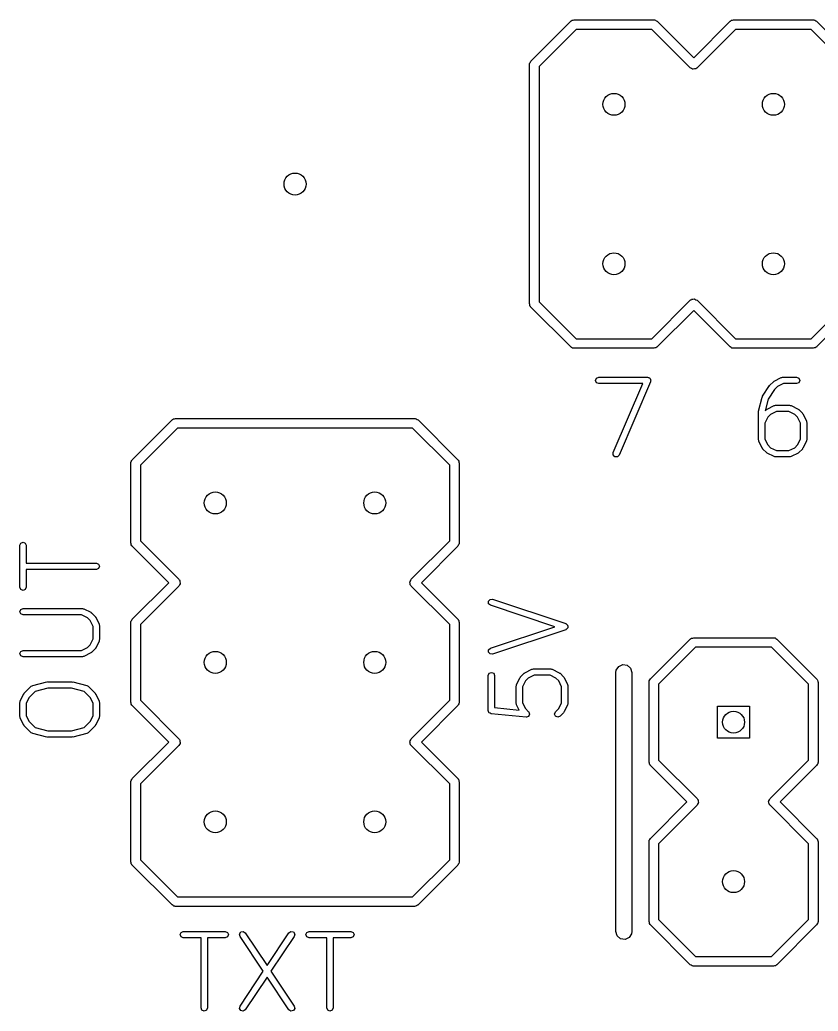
# Model space of a CAD drawing. Extents: x 5.27 to 6.42, y -4.94 to -3.36.
# Drawn here: x 5.274 to 5.775, y -4.053 to -3.431 of the extents above; entities that cross this region are included whole.
import ezdxf

# ---------------------------------------------------------------- set-up
doc = ezdxf.new("R2010")
doc.units = 0
doc.header["$MEASUREMENT"] = 0
doc.layers.add('BLACK', color=7, linetype='CONTINUOUS')

msp = doc.modelspace()

# ---------------------------------------------------------------- linework, layer by layer
at = {"layer": 'BLACK', "linetype": 'CONTINUOUS'}
for p, q in [((5.59438, -3.45688), (5.61938, -3.43188)), ((5.61938, -3.43188), (5.61953, -3.43177)), ((5.61953, -3.43177), (5.61957, -3.4317)), ((5.61957, -3.4317), (5.6197, -3.43166)), ((5.6197, -3.43166), (5.62023, -3.43128)), ((5.62023, -3.43128), (5.62088, -3.43122)), ((5.62088, -3.43122), (5.6215, -3.431)), ((5.6215, -3.431), (5.6715, -3.431)), ((5.6715, -3.431), (5.67168, -3.43103)), ((5.67168, -3.43103), (5.67176, -3.43101)), ((5.67176, -3.43101), (5.67188, -3.43107)), ((5.67188, -3.43107), (5.67253, -3.43118)), ((5.67253, -3.43118), (5.67303, -3.4316)), ((5.67303, -3.4316), (5.67362, -3.43188)), ((5.67362, -3.43188), (5.6965, -3.45476)), ((5.6965, -3.45476), (5.71938, -3.43188)), ((5.71938, -3.43188), (5.71953, -3.43177)), ((5.71953, -3.43177), (5.71957, -3.4317)), ((5.71957, -3.4317), (5.7197, -3.43166)), ((5.7197, -3.43166), (5.72023, -3.43128)), ((5.72023, -3.43128), (5.72088, -3.43122)), ((5.72088, -3.43122), (5.7215, -3.431)), ((5.7215, -3.431), (5.7715, -3.431)), ((5.7715, -3.431), (5.77168, -3.43103)), ((5.77168, -3.43103), (5.77176, -3.43101)), ((5.77176, -3.43101), (5.77188, -3.43107)), ((5.77188, -3.43107), (5.77253, -3.43118)), ((5.77253, -3.43118), (5.77303, -3.4316)), ((5.77303, -3.4316), (5.77362, -3.43188)), ((5.77362, -3.43188), (5.7965, -3.45476)), ((5.62274, -3.437), (5.5995, -3.46024)), ((5.67026, -3.437), (5.62274, -3.437)), ((5.69438, -3.46112), (5.67026, -3.437)), ((5.72274, -3.437), (5.69862, -3.46112)), ((5.77026, -3.437), (5.72274, -3.437)), ((5.79438, -3.46112), (5.77026, -3.437)), ((5.5935, -3.459), (5.59353, -3.45882)), ((5.5935, -3.609), (5.5935, -3.459)), ((5.59351, -3.45874), (5.59357, -3.45862)), ((5.59353, -3.45882), (5.59351, -3.45874)), ((5.59357, -3.45862), (5.59368, -3.45797)), ((5.59368, -3.45797), (5.5941, -3.45747)), ((5.5941, -3.45747), (5.59438, -3.45688)), ((5.5995, -3.46024), (5.5995, -3.60776)), ((5.69509, -3.46145), (5.69438, -3.46112)), ((5.69572, -3.4619), (5.69509, -3.46145)), ((5.69599, -3.46187), (5.69572, -3.4619)), ((5.69624, -3.46199), (5.69599, -3.46187)), ((5.69699, -3.46179), (5.69624, -3.46199)), ((5.69777, -3.46172), (5.69699, -3.46179)), ((5.69809, -3.46149), (5.69777, -3.46172)), ((5.69822, -3.46146), (5.69809, -3.46149)), ((5.6983, -3.46135), (5.69822, -3.46146)), ((5.69862, -3.46112), (5.6983, -3.46135)), ((5.69601, -3.60621), (5.69676, -3.60601)), ((5.69676, -3.60601), (5.69701, -3.60613)), ((5.59372, -3.60962), (5.5935, -3.609)), ((5.59378, -3.61027), (5.59372, -3.60962)), ((5.59416, -3.6108), (5.59378, -3.61027)), ((5.5942, -3.61093), (5.59416, -3.6108)), ((5.59427, -3.61097), (5.5942, -3.61093)), ((5.59438, -3.61112), (5.59427, -3.61097)), ((5.61938, -3.63612), (5.59438, -3.61112)), ((5.5995, -3.60776), (5.62274, -3.631)), ((5.67026, -3.631), (5.69438, -3.60688)), ((5.69438, -3.60688), (5.6947, -3.60665)), ((5.6947, -3.60665), (5.69478, -3.60654)), ((5.69478, -3.60654), (5.69491, -3.60651)), ((5.69491, -3.60651), (5.69523, -3.60628)), ((5.69523, -3.60628), (5.69601, -3.60621)), ((5.69701, -3.60613), (5.69728, -3.6061)), ((5.69728, -3.6061), (5.69791, -3.60655)), ((5.69791, -3.60655), (5.69862, -3.60688)), ((5.69862, -3.60688), (5.72274, -3.631)), ((5.77026, -3.631), (5.79438, -3.60688)), ((5.6965, -3.61324), (5.67362, -3.63612)), ((5.71938, -3.63612), (5.6965, -3.61324)), ((5.7965, -3.61324), (5.77362, -3.63612)), ((5.61997, -3.6364), (5.61938, -3.63612)), ((5.62047, -3.63682), (5.61997, -3.6364)), ((5.62112, -3.63693), (5.62047, -3.63682)), ((5.62124, -3.63699), (5.62112, -3.63693)), ((5.62132, -3.63697), (5.62124, -3.63699)), ((5.6215, -3.637), (5.62132, -3.63697)), ((5.6715, -3.637), (5.6215, -3.637)), ((5.62274, -3.631), (5.67026, -3.631)), ((5.67212, -3.63678), (5.6715, -3.637)), ((5.67277, -3.63672), (5.67212, -3.63678)), ((5.6733, -3.63634), (5.67277, -3.63672)), ((5.67343, -3.6363), (5.6733, -3.63634)), ((5.67347, -3.63623), (5.67343, -3.6363)), ((5.67362, -3.63612), (5.67347, -3.63623)), ((5.71997, -3.6364), (5.71938, -3.63612)), ((5.72047, -3.63682), (5.71997, -3.6364)), ((5.72112, -3.63693), (5.72047, -3.63682)), ((5.72124, -3.63699), (5.72112, -3.63693)), ((5.72132, -3.63697), (5.72124, -3.63699)), ((5.7215, -3.637), (5.72132, -3.63697)), ((5.7715, -3.637), (5.7215, -3.637)), ((5.72274, -3.631), (5.77026, -3.631)), ((5.77212, -3.63678), (5.7715, -3.637)), ((5.77277, -3.63672), (5.77212, -3.63678)), ((5.7733, -3.63634), (5.77277, -3.63672)), ((5.77343, -3.6363), (5.7733, -3.63634)), ((5.77347, -3.63623), (5.77343, -3.6363)), ((5.77362, -3.63612), (5.77347, -3.63623)), ((5.63495, -3.65716), (5.63554, -3.65575)), ((5.63554, -3.65575), (5.63695, -3.65516)), ((5.63695, -3.65516), (5.66762, -3.65516)), ((5.66762, -3.65516), (5.668, -3.65532)), ((5.668, -3.65532), (5.66841, -3.65532)), ((5.66841, -3.65532), (5.66868, -3.6556)), ((5.66868, -3.6556), (5.66903, -3.65575)), ((5.66903, -3.65575), (5.66919, -3.65613)), ((5.74701, -3.65756), (5.75139, -3.65537)), ((5.75139, -3.65537), (5.75186, -3.65534)), ((5.75186, -3.65534), (5.75229, -3.65516)), ((5.75229, -3.65516), (5.76105, -3.65516)), ((5.76105, -3.65516), (5.76246, -3.65575)), ((5.76246, -3.65575), (5.76305, -3.65716)), ((5.63554, -3.65858), (5.63495, -3.65716)), ((5.63695, -3.65916), (5.63554, -3.65858)), ((5.66459, -3.65916), (5.63695, -3.65916)), ((5.64607, -3.70237), (5.66459, -3.65916)), ((5.66946, -3.65795), (5.64974, -3.70395)), ((5.66919, -3.65613), (5.66948, -3.65642)), ((5.66962, -3.65716), (5.66946, -3.65754)), ((5.66946, -3.65754), (5.66946, -3.65795)), ((5.66948, -3.65642), (5.66947, -3.65681)), ((5.66947, -3.65681), (5.66962, -3.65716)), ((5.73967, -3.66701), (5.74405, -3.66043)), ((5.74405, -3.66043), (5.74422, -3.66032)), ((5.74422, -3.66032), (5.7443, -3.66013)), ((5.7443, -3.66013), (5.74649, -3.65794)), ((5.74649, -3.65794), (5.7468, -3.65781)), ((5.7468, -3.65781), (5.74701, -3.65756)), ((5.74909, -3.661), (5.74727, -3.66282)), ((5.75276, -3.65916), (5.74909, -3.661)), ((5.76105, -3.65916), (5.75276, -3.65916)), ((5.76246, -3.65858), (5.76105, -3.65916)), ((5.76305, -3.65716), (5.76246, -3.65858)), ((5.7372, -3.67639), (5.73939, -3.66763)), ((5.73939, -3.66763), (5.7396, -3.66735)), ((5.7396, -3.66735), (5.73967, -3.66701)), ((5.74727, -3.66282), (5.74319, -3.66894)), ((5.74319, -3.66894), (5.74137, -3.6762)), ((5.74263, -3.67509), (5.74701, -3.6729)), ((5.74701, -3.6729), (5.74748, -3.67286)), ((5.74748, -3.67286), (5.74791, -3.67269)), ((5.74791, -3.67269), (5.75667, -3.67269)), ((5.75667, -3.67269), (5.7571, -3.67286)), ((5.7571, -3.67286), (5.75756, -3.6729)), ((5.75756, -3.6729), (5.76194, -3.67509)), ((5.73714, -3.67688), (5.73724, -3.67664)), ((5.73714, -3.6944), (5.73714, -3.67688)), ((5.73724, -3.67664), (5.7372, -3.67639)), ((5.74298, -3.68025), (5.74114, -3.68392)), ((5.74137, -3.6762), (5.74211, -3.67546)), ((5.74211, -3.67546), (5.74241, -3.67534)), ((5.74241, -3.67534), (5.74263, -3.67509)), ((5.74471, -3.67852), (5.74298, -3.68025)), ((5.74838, -3.67669), (5.74471, -3.67852)), ((5.7562, -3.67669), (5.74838, -3.67669)), ((5.75986, -3.67852), (5.7562, -3.67669)), ((5.76159, -3.68025), (5.75986, -3.67852)), ((5.76343, -3.68392), (5.76159, -3.68025)), ((5.76194, -3.67509), (5.76216, -3.67534)), ((5.76216, -3.67534), (5.76246, -3.67546)), ((5.76246, -3.67546), (5.76465, -3.67765)), ((5.76465, -3.67765), (5.76478, -3.67796)), ((5.76478, -3.67796), (5.76503, -3.67817)), ((5.76503, -3.67817), (5.76722, -3.68255)), ((5.34438, -3.70688), (5.36938, -3.68188)), ((5.36938, -3.68188), (5.36953, -3.68177)), ((5.36953, -3.68177), (5.36957, -3.6817)), ((5.36957, -3.6817), (5.3697, -3.68166)), ((5.3697, -3.68166), (5.37023, -3.68128)), ((5.37023, -3.68128), (5.37088, -3.68122)), ((5.37088, -3.68122), (5.3715, -3.681)), ((5.3715, -3.681), (5.5215, -3.681)), ((5.5215, -3.681), (5.52168, -3.68103)), ((5.52168, -3.68103), (5.52176, -3.68101)), ((5.52176, -3.68101), (5.52188, -3.68107)), ((5.52188, -3.68107), (5.52253, -3.68118)), ((5.52253, -3.68118), (5.52303, -3.6816)), ((5.52303, -3.6816), (5.52362, -3.68188)), ((5.52362, -3.68188), (5.54862, -3.70688)), ((5.74114, -3.68392), (5.74114, -3.69393)), ((5.76343, -3.69393), (5.76343, -3.68392)), ((5.76722, -3.68255), (5.76725, -3.68302)), ((5.76725, -3.68302), (5.76743, -3.68345)), ((5.76743, -3.68345), (5.76743, -3.6944)), ((5.37274, -3.687), (5.3495, -3.71024)), ((5.52026, -3.687), (5.37274, -3.687)), ((5.5435, -3.71024), (5.52026, -3.687)), ((5.73732, -3.69483), (5.73714, -3.6944)), ((5.73735, -3.69529), (5.73732, -3.69483)), ((5.73955, -3.69968), (5.73735, -3.69529)), ((5.74114, -3.69393), (5.74298, -3.6976)), ((5.74298, -3.6976), (5.74471, -3.69933)), ((5.75986, -3.69933), (5.76159, -3.6976)), ((5.76159, -3.6976), (5.76343, -3.69393)), ((5.76722, -3.69529), (5.76503, -3.69968)), ((5.76725, -3.69483), (5.76722, -3.69529)), ((5.76743, -3.6944), (5.76725, -3.69483)), ((5.64605, -3.70391), (5.64607, -3.70237)), ((5.64712, -3.705), (5.64605, -3.70391)), ((5.64865, -3.70502), (5.64712, -3.705)), ((5.64974, -3.70395), (5.64865, -3.70502)), ((5.73979, -3.69989), (5.73955, -3.69968)), ((5.73992, -3.7002), (5.73979, -3.69989)), ((5.74211, -3.70239), (5.73992, -3.7002)), ((5.74241, -3.70251), (5.74211, -3.70239)), ((5.74263, -3.70276), (5.74241, -3.70251)), ((5.74701, -3.70495), (5.74263, -3.70276)), ((5.74471, -3.69933), (5.74838, -3.70116)), ((5.74748, -3.70498), (5.74701, -3.70495)), ((5.74791, -3.70516), (5.74748, -3.70498)), ((5.75667, -3.70516), (5.74791, -3.70516)), ((5.74838, -3.70116), (5.7562, -3.70116)), ((5.7562, -3.70116), (5.75986, -3.69933)), ((5.7571, -3.70498), (5.75667, -3.70516)), ((5.75756, -3.70495), (5.7571, -3.70498)), ((5.76194, -3.70276), (5.75756, -3.70495)), ((5.76216, -3.70251), (5.76194, -3.70276)), ((5.76246, -3.70239), (5.76216, -3.70251)), ((5.76465, -3.7002), (5.76246, -3.70239)), ((5.76478, -3.69989), (5.76465, -3.7002)), ((5.76503, -3.69968), (5.76478, -3.69989)), ((5.3435, -3.709), (5.34353, -3.70882)), ((5.3435, -3.759), (5.3435, -3.709)), ((5.34351, -3.70874), (5.34357, -3.70862)), ((5.34353, -3.70882), (5.34351, -3.70874)), ((5.34357, -3.70862), (5.34368, -3.70797)), ((5.34368, -3.70797), (5.3441, -3.70747)), ((5.3441, -3.70747), (5.34438, -3.70688)), ((5.3495, -3.71024), (5.3495, -3.75776)), ((5.5435, -3.75776), (5.5435, -3.71024)), ((5.54862, -3.70688), (5.54873, -3.70703)), ((5.54873, -3.70703), (5.5488, -3.70707)), ((5.5488, -3.70707), (5.54884, -3.7072)), ((5.54884, -3.7072), (5.54922, -3.70773)), ((5.54922, -3.70773), (5.54928, -3.70838)), ((5.54928, -3.70838), (5.5495, -3.709)), ((5.5495, -3.709), (5.5495, -3.759)), ((5.27391, -3.76057), (5.2745, -3.75916)), ((5.27391, -3.78686), (5.27391, -3.76057)), ((5.2745, -3.75916), (5.27591, -3.75857)), ((5.27591, -3.75857), (5.27733, -3.75916)), ((5.27733, -3.75916), (5.27791, -3.76057)), ((5.27791, -3.76057), (5.27791, -3.77171)), ((5.34372, -3.75962), (5.3435, -3.759)), ((5.34378, -3.76027), (5.34372, -3.75962)), ((5.34416, -3.7608), (5.34378, -3.76027)), ((5.3442, -3.76093), (5.34416, -3.7608)), ((5.34427, -3.76097), (5.3442, -3.76093)), ((5.34438, -3.76112), (5.34427, -3.76097)), ((5.36726, -3.784), (5.34438, -3.76112)), ((5.3495, -3.75776), (5.37362, -3.78188)), ((5.51938, -3.78188), (5.5435, -3.75776)), ((5.54862, -3.76112), (5.52574, -3.784)), ((5.5489, -3.76053), (5.54862, -3.76112)), ((5.54932, -3.76003), (5.5489, -3.76053)), ((5.54943, -3.75938), (5.54932, -3.76003)), ((5.54949, -3.75926), (5.54943, -3.75938)), ((5.5495, -3.759), (5.54947, -3.75918)), ((5.54947, -3.75918), (5.54949, -3.75926)), ((5.27791, -3.77171), (5.32191, -3.77171)), ((5.32191, -3.77171), (5.32333, -3.7723)), ((5.32333, -3.7723), (5.32391, -3.77371)), ((5.32391, -3.77371), (5.32333, -3.77513)), ((5.32191, -3.77571), (5.27791, -3.77571)), ((5.27791, -3.77571), (5.27791, -3.78686)), ((5.32333, -3.77513), (5.32191, -3.77571)), ((5.34438, -3.80688), (5.36726, -3.784)), ((5.37362, -3.78612), (5.3495, -3.81024)), ((5.37362, -3.78188), (5.37385, -3.7822)), ((5.37395, -3.78541), (5.37362, -3.78612)), ((5.37385, -3.7822), (5.37396, -3.78228)), ((5.3744, -3.78478), (5.37395, -3.78541)), ((5.37396, -3.78228), (5.37399, -3.78241)), ((5.37399, -3.78241), (5.37422, -3.78273)), ((5.37422, -3.78273), (5.37429, -3.78351)), ((5.37429, -3.78351), (5.37449, -3.78426)), ((5.37449, -3.78426), (5.37437, -3.78451)), ((5.37437, -3.78451), (5.3744, -3.78478)), ((5.51851, -3.78374), (5.51863, -3.78349)), ((5.51871, -3.78449), (5.51851, -3.78374)), ((5.5186, -3.78322), (5.51905, -3.78259)), ((5.51863, -3.78349), (5.5186, -3.78322)), ((5.51878, -3.78527), (5.51871, -3.78449)), ((5.51901, -3.78559), (5.51878, -3.78527)), ((5.51904, -3.78572), (5.51901, -3.78559)), ((5.51915, -3.7858), (5.51904, -3.78572)), ((5.51905, -3.78259), (5.51938, -3.78188)), ((5.51938, -3.78612), (5.51915, -3.7858)), ((5.5435, -3.81024), (5.51938, -3.78612)), ((5.52574, -3.784), (5.54862, -3.80688)), ((5.2745, -3.78827), (5.27391, -3.78686)), ((5.27591, -3.78886), (5.2745, -3.78827)), ((5.27733, -3.78827), (5.27591, -3.78886)), ((5.27791, -3.78686), (5.27733, -3.78827)), ((5.56777, -3.79563), (5.56877, -3.79447)), ((5.56787, -3.79716), (5.56777, -3.79563)), ((5.56903, -3.79816), (5.56787, -3.79716)), ((5.56877, -3.79447), (5.57029, -3.79436)), ((5.60934, -3.81159), (5.56903, -3.79816)), ((5.57029, -3.79436), (5.61629, -3.8097)), ((5.27391, -3.80219), (5.2745, -3.80078)), ((5.2745, -3.8036), (5.27391, -3.80219)), ((5.2745, -3.80078), (5.27591, -3.80019)), ((5.27591, -3.80419), (5.2745, -3.8036)), ((5.27591, -3.80019), (5.31315, -3.80019)), ((5.31268, -3.80419), (5.27591, -3.80419)), ((5.31635, -3.80602), (5.31268, -3.80419)), ((5.31315, -3.80019), (5.31358, -3.80037)), ((5.31358, -3.80037), (5.31404, -3.8004)), ((5.31404, -3.8004), (5.31843, -3.80259)), ((5.31843, -3.80259), (5.31864, -3.80284)), ((5.31864, -3.80284), (5.31895, -3.80297)), ((5.31895, -3.80297), (5.32114, -3.80516)), ((5.31808, -3.80776), (5.31635, -3.80602)), ((5.31991, -3.81142), (5.31808, -3.80776)), ((5.32114, -3.80516), (5.32126, -3.80546)), ((5.32126, -3.80546), (5.32151, -3.80568)), ((5.32151, -3.80568), (5.3237, -3.81006)), ((5.3237, -3.81006), (5.32373, -3.81052)), ((5.32373, -3.81052), (5.32391, -3.81095)), ((5.32391, -3.81095), (5.32391, -3.81971)), ((5.3435, -3.809), (5.34353, -3.80882)), ((5.3435, -3.859), (5.3435, -3.809)), ((5.34351, -3.80874), (5.34357, -3.80862)), ((5.34353, -3.80882), (5.34351, -3.80874)), ((5.34357, -3.80862), (5.34368, -3.80797)), ((5.34368, -3.80797), (5.3441, -3.80747)), ((5.3441, -3.80747), (5.34438, -3.80688)), ((5.3495, -3.81024), (5.3495, -3.85776)), ((5.5435, -3.85776), (5.5435, -3.81024)), ((5.54862, -3.80688), (5.54873, -3.80703)), ((5.54873, -3.80703), (5.5488, -3.80707)), ((5.5488, -3.80707), (5.54884, -3.8072)), ((5.54884, -3.8072), (5.54922, -3.80773)), ((5.54922, -3.80773), (5.54928, -3.80838)), ((5.54928, -3.80838), (5.5495, -3.809)), ((5.5495, -3.809), (5.5495, -3.859)), ((5.61629, -3.8097), (5.61641, -3.8098)), ((5.61641, -3.8098), (5.61656, -3.80981)), ((5.61656, -3.80981), (5.61697, -3.81028)), ((5.61697, -3.81028), (5.61745, -3.8107)), ((5.61745, -3.8107), (5.61746, -3.81085)), ((5.61746, -3.81085), (5.61756, -3.81096)), ((5.61756, -3.81096), (5.61751, -3.81159)), ((5.31991, -3.81924), (5.31991, -3.81142)), ((5.56903, -3.82503), (5.60934, -3.81159)), ((5.61629, -3.81349), (5.57029, -3.82883)), ((5.61641, -3.81339), (5.61629, -3.81349)), ((5.61656, -3.81338), (5.61641, -3.81339)), ((5.61697, -3.8129), (5.61656, -3.81338)), ((5.61745, -3.81249), (5.61697, -3.8129)), ((5.61746, -3.81234), (5.61745, -3.81249)), ((5.61756, -3.81223), (5.61746, -3.81234)), ((5.61751, -3.81159), (5.61756, -3.81223)), ((5.31635, -3.82464), (5.31808, -3.82291)), ((5.31808, -3.82291), (5.31991, -3.81924)), ((5.3237, -3.82061), (5.32151, -3.82499)), ((5.32373, -3.82014), (5.3237, -3.82061)), ((5.32391, -3.81971), (5.32373, -3.82014)), ((5.66938, -3.84438), (5.69438, -3.81938)), ((5.69438, -3.81938), (5.69453, -3.81927)), ((5.69453, -3.81927), (5.69457, -3.8192)), ((5.69457, -3.8192), (5.6947, -3.81916)), ((5.6947, -3.81916), (5.69523, -3.81878)), ((5.69523, -3.81878), (5.69588, -3.81872)), ((5.69588, -3.81872), (5.6965, -3.8185)), ((5.6965, -3.8185), (5.7465, -3.8185)), ((5.7465, -3.8185), (5.74668, -3.81853)), ((5.74668, -3.81853), (5.74676, -3.81851)), ((5.74676, -3.81851), (5.74688, -3.81857)), ((5.74688, -3.81857), (5.74753, -3.81868)), ((5.74753, -3.81868), (5.74803, -3.8191)), ((5.74803, -3.8191), (5.74862, -3.81938)), ((5.74862, -3.81938), (5.77362, -3.84438)), ((5.27391, -3.82848), (5.2745, -3.82706)), ((5.2745, -3.82989), (5.27391, -3.82848)), ((5.2745, -3.82706), (5.27591, -3.82648)), ((5.27591, -3.82648), (5.31268, -3.82648)), ((5.31268, -3.82648), (5.31635, -3.82464)), ((5.31843, -3.82807), (5.31404, -3.83026)), ((5.31864, -3.82783), (5.31843, -3.82807)), ((5.31895, -3.8277), (5.31864, -3.82783)), ((5.32114, -3.82551), (5.31895, -3.8277)), ((5.32126, -3.8252), (5.32114, -3.82551)), ((5.32151, -3.82499), (5.32126, -3.8252)), ((5.56777, -3.82756), (5.56787, -3.82603)), ((5.56877, -3.82872), (5.56777, -3.82756)), ((5.56787, -3.82603), (5.56903, -3.82503)), ((5.57029, -3.82883), (5.56877, -3.82872)), ((5.69774, -3.8245), (5.6745, -3.84774)), ((5.74526, -3.8245), (5.69774, -3.8245)), ((5.7685, -3.84774), (5.74526, -3.8245)), ((5.27591, -3.83048), (5.2745, -3.82989)), ((5.31315, -3.83048), (5.27591, -3.83048)), ((5.31358, -3.8303), (5.31315, -3.83048)), ((5.31404, -3.83026), (5.31358, -3.8303)), ((5.64948, -3.83647), (5.65204, -3.8353)), ((5.65204, -3.8353), (5.65483, -3.8357)), ((5.65483, -3.8357), (5.65696, -3.83755)), ((5.56766, -3.84226), (5.56825, -3.84085)), ((5.56766, -3.86417), (5.56766, -3.84226)), ((5.56825, -3.84085), (5.56966, -3.84026)), ((5.56966, -3.84026), (5.57108, -3.84085)), ((5.57108, -3.84085), (5.57166, -3.84226)), ((5.57166, -3.84226), (5.57166, -3.86236)), ((5.58796, -3.84304), (5.59015, -3.84085)), ((5.59015, -3.84085), (5.59046, -3.84072)), ((5.59046, -3.84072), (5.59067, -3.84047)), ((5.59067, -3.84047), (5.59505, -3.83828)), ((5.59642, -3.84207), (5.59275, -3.8439)), ((5.59505, -3.83828), (5.59552, -3.83825)), ((5.59552, -3.83825), (5.59595, -3.83807)), ((5.59595, -3.83807), (5.6069, -3.83807)), ((5.60643, -3.84207), (5.59642, -3.84207)), ((5.6101, -3.8439), (5.60643, -3.84207)), ((5.6069, -3.83807), (5.60733, -3.83825)), ((5.60733, -3.83825), (5.60779, -3.83828)), ((5.60779, -3.83828), (5.61218, -3.84047)), ((5.61218, -3.84047), (5.61239, -3.84072)), ((5.61239, -3.84072), (5.6127, -3.84085)), ((5.6127, -3.84085), (5.61489, -3.84304)), ((5.64775, -3.84025), (5.64795, -3.83884)), ((5.64775, -4.00275), (5.64775, -3.84025)), ((5.64795, -3.83884), (5.64948, -3.83647)), ((5.65696, -3.83755), (5.65775, -3.84025)), ((5.65775, -3.84025), (5.65775, -4.00275)), ((5.28157, -3.84876), (5.282, -3.84844)), ((5.282, -3.84844), (5.29076, -3.84625)), ((5.29076, -3.84625), (5.29101, -3.84629)), ((5.29101, -3.84629), (5.29125, -3.84619)), ((5.29125, -3.84619), (5.30658, -3.84619)), ((5.30658, -3.84619), (5.30681, -3.84629)), ((5.30681, -3.84629), (5.30706, -3.84625)), ((5.30706, -3.84625), (5.31583, -3.84844)), ((5.31583, -3.84844), (5.31626, -3.84876)), ((5.58519, -3.84883), (5.58536, -3.8484)), ((5.58536, -3.8484), (5.5854, -3.84794)), ((5.5854, -3.84794), (5.58759, -3.84356)), ((5.58759, -3.84356), (5.58784, -3.84334)), ((5.58784, -3.84334), (5.58796, -3.84304)), ((5.59102, -3.84564), (5.58919, -3.8493)), ((5.59275, -3.8439), (5.59102, -3.84564)), ((5.61183, -3.84564), (5.6101, -3.8439)), ((5.61366, -3.8493), (5.61183, -3.84564)), ((5.61489, -3.84304), (5.61501, -3.84334)), ((5.61501, -3.84334), (5.61526, -3.84356)), ((5.61526, -3.84356), (5.61745, -3.84794)), ((5.61745, -3.84794), (5.61748, -3.8484)), ((5.61748, -3.8484), (5.61766, -3.84883)), ((5.6685, -3.8465), (5.66853, -3.84632)), ((5.6685, -3.8965), (5.6685, -3.8465)), ((5.66851, -3.84624), (5.66857, -3.84612)), ((5.66853, -3.84632), (5.66851, -3.84624)), ((5.66857, -3.84612), (5.66868, -3.84547)), ((5.66868, -3.84547), (5.6691, -3.84497)), ((5.6691, -3.84497), (5.66938, -3.84438)), ((5.6745, -3.84774), (5.6745, -3.89526)), ((5.7685, -3.89526), (5.7685, -3.84774)), ((5.77362, -3.84438), (5.77373, -3.84453)), ((5.77373, -3.84453), (5.7738, -3.84457)), ((5.7738, -3.84457), (5.77384, -3.8447)), ((5.77384, -3.8447), (5.77422, -3.84523)), ((5.77422, -3.84523), (5.77428, -3.84588)), ((5.77428, -3.84588), (5.7745, -3.8465)), ((5.7745, -3.8465), (5.7745, -3.8965)), ((5.27412, -3.85825), (5.27631, -3.85387)), ((5.27631, -3.85387), (5.27656, -3.85365)), ((5.27656, -3.85365), (5.27669, -3.85335)), ((5.27669, -3.85335), (5.28107, -3.84897)), ((5.28351, -3.85219), (5.27975, -3.85595)), ((5.28107, -3.84897), (5.28157, -3.84876)), ((5.29149, -3.85019), (5.28351, -3.85219)), ((5.30633, -3.85019), (5.29149, -3.85019)), ((5.31432, -3.85219), (5.30633, -3.85019)), ((5.31808, -3.85595), (5.31432, -3.85219)), ((5.31626, -3.84876), (5.31676, -3.84897)), ((5.31676, -3.84897), (5.32114, -3.85335)), ((5.32114, -3.85335), (5.32126, -3.85365)), ((5.32126, -3.85365), (5.32151, -3.85387)), ((5.32151, -3.85387), (5.3237, -3.85825)), ((5.58519, -3.85979), (5.58519, -3.84883)), ((5.58919, -3.8493), (5.58919, -3.85931)), ((5.61366, -3.85931), (5.61366, -3.8493)), ((5.61766, -3.84883), (5.61766, -3.85979)), ((5.27391, -3.85914), (5.27409, -3.85871)), ((5.27391, -3.8679), (5.27391, -3.85914)), ((5.27409, -3.85871), (5.27412, -3.85825)), ((5.27975, -3.85595), (5.27791, -3.85961)), ((5.27791, -3.85961), (5.27791, -3.86743)), ((5.31991, -3.85961), (5.31808, -3.85595)), ((5.31991, -3.86743), (5.31991, -3.85961)), ((5.3237, -3.85825), (5.32373, -3.85871)), ((5.32373, -3.85871), (5.32391, -3.85914)), ((5.32391, -3.85914), (5.32391, -3.8679)), ((5.34372, -3.85962), (5.3435, -3.859)), ((5.34378, -3.86027), (5.34372, -3.85962)), ((5.34416, -3.8608), (5.34378, -3.86027)), ((5.3442, -3.86093), (5.34416, -3.8608)), ((5.34427, -3.86097), (5.3442, -3.86093)), ((5.3495, -3.85776), (5.37362, -3.88188)), ((5.51938, -3.88188), (5.5435, -3.85776)), ((5.5489, -3.86053), (5.54862, -3.86112)), ((5.54932, -3.86003), (5.5489, -3.86053)), ((5.54943, -3.85938), (5.54932, -3.86003)), ((5.54949, -3.85926), (5.54943, -3.85938)), ((5.5495, -3.859), (5.54947, -3.85918)), ((5.54947, -3.85918), (5.54949, -3.85926)), ((5.58536, -3.86022), (5.58519, -3.85979)), ((5.5854, -3.86068), (5.58536, -3.86022)), ((5.587, -3.86389), (5.5854, -3.86068)), ((5.58919, -3.85931), (5.59102, -3.86298)), ((5.61183, -3.86298), (5.61366, -3.85931)), ((5.61745, -3.86068), (5.61526, -3.86506)), ((5.61748, -3.86022), (5.61745, -3.86068)), ((5.61766, -3.85979), (5.61748, -3.86022)), ((5.34438, -3.86112), (5.34427, -3.86097)), ((5.36726, -3.884), (5.34438, -3.86112)), ((5.54862, -3.86112), (5.52574, -3.884)), ((5.56792, -3.86479), (5.56766, -3.86417)), ((5.56811, -3.86543), (5.56792, -3.86479)), ((5.56821, -3.86548), (5.56811, -3.86543)), ((5.56825, -3.86558), (5.56821, -3.86548)), ((5.56887, -3.86584), (5.56825, -3.86558)), ((5.56946, -3.86616), (5.56887, -3.86584)), ((5.59137, -3.86835), (5.56946, -3.86616)), ((5.57166, -3.86236), (5.587, -3.86389)), ((5.59102, -3.86298), (5.59298, -3.86494)), ((5.59298, -3.86494), (5.59302, -3.86504)), ((5.59324, -3.86715), (5.59298, -3.86777)), ((5.59302, -3.86504), (5.59312, -3.86509)), ((5.59312, -3.86509), (5.59331, -3.86573)), ((5.59356, -3.86656), (5.59324, -3.86715)), ((5.59331, -3.86573), (5.59357, -3.86636)), ((5.59357, -3.86636), (5.59353, -3.86645)), ((5.59353, -3.86645), (5.59356, -3.86656)), ((5.60928, -3.86636), (5.60987, -3.86494)), ((5.60987, -3.86777), (5.60928, -3.86636)), ((5.60987, -3.86494), (5.61183, -3.86298)), ((5.61489, -3.86558), (5.6127, -3.86777)), ((5.61501, -3.86528), (5.61489, -3.86558)), ((5.61526, -3.86506), (5.61501, -3.86528)), ((5.7115, -3.8815), (5.7115, -3.8615)), ((5.7115, -3.8615), (5.7315, -3.8615)), ((5.7315, -3.8615), (5.7315, -3.8815)), ((5.27409, -3.86833), (5.27391, -3.8679)), ((5.27412, -3.8688), (5.27409, -3.86833)), ((5.27631, -3.87318), (5.27412, -3.8688)), ((5.27656, -3.8734), (5.27631, -3.87318)), ((5.27791, -3.86743), (5.27975, -3.8711)), ((5.27975, -3.8711), (5.28351, -3.87486)), ((5.31432, -3.87486), (5.31808, -3.8711)), ((5.31808, -3.8711), (5.31991, -3.86743)), ((5.32151, -3.87318), (5.32126, -3.8734)), ((5.3237, -3.8688), (5.32151, -3.87318)), ((5.32373, -3.86833), (5.3237, -3.8688)), ((5.32391, -3.8679), (5.32373, -3.86833)), ((5.59147, -3.86832), (5.59137, -3.86835)), ((5.59157, -3.86836), (5.59147, -3.86832)), ((5.59219, -3.8681), (5.59157, -3.86836)), ((5.59283, -3.8679), (5.59219, -3.8681)), ((5.59288, -3.86781), (5.59283, -3.8679)), ((5.59298, -3.86777), (5.59288, -3.86781)), ((5.61128, -3.86836), (5.60987, -3.86777)), ((5.6127, -3.86777), (5.61128, -3.86836)), ((5.27669, -3.8737), (5.27656, -3.8734)), ((5.28107, -3.87808), (5.27669, -3.8737)), ((5.28157, -3.87829), (5.28107, -3.87808)), ((5.282, -3.87861), (5.28157, -3.87829)), ((5.29076, -3.8808), (5.282, -3.87861)), ((5.28351, -3.87486), (5.29149, -3.87686)), ((5.29149, -3.87686), (5.30633, -3.87686)), ((5.30633, -3.87686), (5.31432, -3.87486)), ((5.31583, -3.87861), (5.30706, -3.8808)), ((5.31626, -3.87829), (5.31583, -3.87861)), ((5.31676, -3.87808), (5.31626, -3.87829)), ((5.32114, -3.8737), (5.31676, -3.87808)), ((5.32126, -3.8734), (5.32114, -3.8737)), ((5.29101, -3.88076), (5.29076, -3.8808)), ((5.29125, -3.88086), (5.29101, -3.88076)), ((5.30658, -3.88086), (5.29125, -3.88086)), ((5.30681, -3.88076), (5.30658, -3.88086)), ((5.30706, -3.8808), (5.30681, -3.88076)), ((5.34438, -3.90688), (5.36726, -3.884)), ((5.37362, -3.88188), (5.37385, -3.8822)), ((5.37395, -3.88541), (5.37362, -3.88612)), ((5.37385, -3.8822), (5.37396, -3.88228)), ((5.3744, -3.88478), (5.37395, -3.88541)), ((5.37396, -3.88228), (5.37399, -3.88241)), ((5.37399, -3.88241), (5.37422, -3.88273)), ((5.37422, -3.88273), (5.37429, -3.88351)), ((5.37429, -3.88351), (5.37449, -3.88426)), ((5.37449, -3.88426), (5.37437, -3.88451)), ((5.37437, -3.88451), (5.3744, -3.88478)), ((5.51851, -3.88374), (5.51863, -3.88349)), ((5.51871, -3.88449), (5.51851, -3.88374)), ((5.5186, -3.88322), (5.51905, -3.88259)), ((5.51863, -3.88349), (5.5186, -3.88322)), ((5.51878, -3.88527), (5.51871, -3.88449)), ((5.51901, -3.88559), (5.51878, -3.88527)), ((5.51904, -3.88572), (5.51901, -3.88559)), ((5.51915, -3.8858), (5.51904, -3.88572)), ((5.51905, -3.88259), (5.51938, -3.88188)), ((5.51938, -3.88612), (5.51915, -3.8858)), ((5.52574, -3.884), (5.54862, -3.90688)), ((5.7315, -3.8815), (5.7115, -3.8815)), ((5.37362, -3.88612), (5.3495, -3.91024)), ((5.5435, -3.91024), (5.51938, -3.88612)), ((5.66872, -3.89712), (5.6685, -3.8965)), ((5.66878, -3.89777), (5.66872, -3.89712)), ((5.66916, -3.8983), (5.66878, -3.89777)), ((5.6745, -3.89526), (5.69862, -3.91938)), ((5.74438, -3.91938), (5.7685, -3.89526)), ((5.7739, -3.89803), (5.77362, -3.89862)), ((5.77432, -3.89753), (5.7739, -3.89803)), ((5.77443, -3.89688), (5.77432, -3.89753)), ((5.77449, -3.89676), (5.77443, -3.89688)), ((5.7745, -3.8965), (5.77447, -3.89668)), ((5.77447, -3.89668), (5.77449, -3.89676)), ((5.6692, -3.89843), (5.66916, -3.8983)), ((5.66927, -3.89847), (5.6692, -3.89843)), ((5.66938, -3.89862), (5.66927, -3.89847)), ((5.69226, -3.9215), (5.66938, -3.89862)), ((5.77362, -3.89862), (5.75074, -3.9215)), ((5.3435, -3.909), (5.34353, -3.90882)), ((5.3435, -3.959), (5.3435, -3.909)), ((5.34351, -3.90874), (5.34357, -3.90862)), ((5.34353, -3.90882), (5.34351, -3.90874)), ((5.34357, -3.90862), (5.34368, -3.90797)), ((5.34368, -3.90797), (5.3441, -3.90747)), ((5.3441, -3.90747), (5.34438, -3.90688)), ((5.3495, -3.91024), (5.3495, -3.95776)), ((5.5435, -3.95776), (5.5435, -3.91024)), ((5.54862, -3.90688), (5.54873, -3.90703)), ((5.54873, -3.90703), (5.5488, -3.90707)), ((5.5488, -3.90707), (5.54884, -3.9072)), ((5.54884, -3.9072), (5.54922, -3.90773)), ((5.54922, -3.90773), (5.54928, -3.90838)), ((5.54928, -3.90838), (5.5495, -3.909)), ((5.5495, -3.909), (5.5495, -3.959)), ((5.66938, -3.94438), (5.69226, -3.9215)), ((5.69862, -3.91938), (5.69885, -3.9197)), ((5.69895, -3.92291), (5.69862, -3.92362)), ((5.69885, -3.9197), (5.69896, -3.91978)), ((5.6994, -3.92228), (5.69895, -3.92291)), ((5.69896, -3.91978), (5.69899, -3.91991)), ((5.69899, -3.91991), (5.69922, -3.92023)), ((5.69922, -3.92023), (5.69929, -3.92101)), ((5.69929, -3.92101), (5.69949, -3.92176)), ((5.69949, -3.92176), (5.69937, -3.92201)), ((5.69937, -3.92201), (5.6994, -3.92228)), ((5.74351, -3.92124), (5.74363, -3.92099)), ((5.74371, -3.92199), (5.74351, -3.92124)), ((5.7436, -3.92072), (5.74405, -3.92009)), ((5.74363, -3.92099), (5.7436, -3.92072)), ((5.74378, -3.92277), (5.74371, -3.92199)), ((5.74401, -3.92309), (5.74378, -3.92277)), ((5.74404, -3.92322), (5.74401, -3.92309)), ((5.74405, -3.92009), (5.74438, -3.91938)), ((5.75074, -3.9215), (5.77362, -3.94438)), ((5.69862, -3.92362), (5.6745, -3.94774)), ((5.74415, -3.9233), (5.74404, -3.92322)), ((5.74438, -3.92362), (5.74415, -3.9233)), ((5.7685, -3.94774), (5.74438, -3.92362)), ((5.6685, -3.9465), (5.66853, -3.94632)), ((5.6685, -3.9965), (5.6685, -3.9465)), ((5.66851, -3.94624), (5.66857, -3.94612)), ((5.66853, -3.94632), (5.66851, -3.94624)), ((5.66857, -3.94612), (5.66868, -3.94547)), ((5.66868, -3.94547), (5.6691, -3.94497)), ((5.6691, -3.94497), (5.66938, -3.94438)), ((5.6745, -3.94774), (5.6745, -3.99526)), ((5.7685, -3.99526), (5.7685, -3.94774)), ((5.77362, -3.94438), (5.77373, -3.94453)), ((5.77373, -3.94453), (5.7738, -3.94457)), ((5.7738, -3.94457), (5.77384, -3.9447)), ((5.77384, -3.9447), (5.77422, -3.94523)), ((5.77422, -3.94523), (5.77428, -3.94588)), ((5.77428, -3.94588), (5.7745, -3.9465)), ((5.7745, -3.9465), (5.7745, -3.9965)), ((5.34372, -3.95962), (5.3435, -3.959)), ((5.34378, -3.96027), (5.34372, -3.95962)), ((5.34416, -3.9608), (5.34378, -3.96027)), ((5.3495, -3.95776), (5.37274, -3.981)), ((5.52026, -3.981), (5.5435, -3.95776)), ((5.54932, -3.96003), (5.5489, -3.96053)), ((5.54943, -3.95938), (5.54932, -3.96003)), ((5.54949, -3.95926), (5.54943, -3.95938)), ((5.5495, -3.959), (5.54947, -3.95918)), ((5.54947, -3.95918), (5.54949, -3.95926)), ((5.3442, -3.96093), (5.34416, -3.9608)), ((5.34427, -3.96097), (5.3442, -3.96093)), ((5.34438, -3.96112), (5.34427, -3.96097)), ((5.36938, -3.98612), (5.34438, -3.96112)), ((5.54862, -3.96112), (5.52362, -3.98612)), ((5.5489, -3.96053), (5.54862, -3.96112)), ((5.37274, -3.981), (5.52026, -3.981)), ((5.36997, -3.9864), (5.36938, -3.98612)), ((5.37047, -3.98682), (5.36997, -3.9864)), ((5.37112, -3.98693), (5.37047, -3.98682)), ((5.37124, -3.98699), (5.37112, -3.98693)), ((5.37132, -3.98697), (5.37124, -3.98699)), ((5.3715, -3.987), (5.37132, -3.98697)), ((5.5215, -3.987), (5.3715, -3.987)), ((5.52212, -3.98678), (5.5215, -3.987)), ((5.52277, -3.98672), (5.52212, -3.98678)), ((5.5233, -3.98634), (5.52277, -3.98672)), ((5.52343, -3.9863), (5.5233, -3.98634)), ((5.52347, -3.98623), (5.52343, -3.9863)), ((5.52362, -3.98612), (5.52347, -3.98623)), ((5.66872, -3.99712), (5.6685, -3.9965)), ((5.66878, -3.99777), (5.66872, -3.99712)), ((5.6745, -3.99526), (5.69774, -4.0185)), ((5.74526, -4.0185), (5.7685, -3.99526)), ((5.77432, -3.99753), (5.7739, -3.99803)), ((5.77443, -3.99688), (5.77432, -3.99753)), ((5.77449, -3.99676), (5.77443, -3.99688)), ((5.7745, -3.9965), (5.77447, -3.99668)), ((5.77447, -3.99668), (5.77449, -3.99676)), ((5.37442, -4.00473), (5.37501, -4.00332)), ((5.37501, -4.00332), (5.37642, -4.00273)), ((5.37642, -4.00273), (5.40271, -4.00273)), ((5.40271, -4.00273), (5.40412, -4.00332)), ((5.40412, -4.00332), (5.40471, -4.00473)), ((5.4117, -4.00434), (5.41255, -4.00307)), ((5.41255, -4.00307), (5.41405, -4.00277)), ((5.41405, -4.00277), (5.41532, -4.00362)), ((5.41532, -4.00362), (5.42899, -4.02413)), ((5.42899, -4.02413), (5.44266, -4.00362)), ((5.44266, -4.00362), (5.44393, -4.00277)), ((5.44393, -4.00277), (5.44544, -4.00307)), ((5.44544, -4.00307), (5.44629, -4.00434)), ((5.45328, -4.00473), (5.45386, -4.00332)), ((5.45386, -4.00332), (5.45528, -4.00273)), ((5.45528, -4.00273), (5.48156, -4.00273)), ((5.48156, -4.00273), (5.48298, -4.00332)), ((5.48298, -4.00332), (5.48356, -4.00473)), ((5.64854, -4.00545), (5.64775, -4.00275)), ((5.65775, -4.00275), (5.65755, -4.00416)), ((5.66916, -3.9983), (5.66878, -3.99777)), ((5.6692, -3.99843), (5.66916, -3.9983)), ((5.66927, -3.99847), (5.6692, -3.99843)), ((5.66938, -3.99862), (5.66927, -3.99847)), ((5.69438, -4.02362), (5.66938, -3.99862)), ((5.77362, -3.99862), (5.74862, -4.02362)), ((5.7739, -3.99803), (5.77362, -3.99862)), ((5.37501, -4.00615), (5.37442, -4.00473)), ((5.37642, -4.00673), (5.37501, -4.00615)), ((5.38756, -4.00673), (5.37642, -4.00673)), ((5.38756, -4.05073), (5.38756, -4.00673)), ((5.40271, -4.00673), (5.39156, -4.00673)), ((5.39156, -4.00673), (5.39156, -4.05073)), ((5.40412, -4.00615), (5.40271, -4.00673)), ((5.40471, -4.00473), (5.40412, -4.00615)), ((5.412, -4.00584), (5.4117, -4.00434)), ((5.42659, -4.02773), (5.412, -4.00584)), ((5.44599, -4.00584), (5.4314, -4.02773)), ((5.44629, -4.00434), (5.44599, -4.00584)), ((5.45386, -4.00615), (5.45328, -4.00473)), ((5.45528, -4.00673), (5.45386, -4.00615)), ((5.46642, -4.00673), (5.45528, -4.00673)), ((5.46642, -4.05073), (5.46642, -4.00673)), ((5.48156, -4.00673), (5.47042, -4.00673)), ((5.47042, -4.00673), (5.47042, -4.05073)), ((5.48298, -4.00615), (5.48156, -4.00673)), ((5.48356, -4.00473), (5.48298, -4.00615)), ((5.65067, -4.0073), (5.64854, -4.00545)), ((5.65346, -4.0077), (5.65067, -4.0073)), ((5.65602, -4.00653), (5.65346, -4.0077)), ((5.65755, -4.00416), (5.65602, -4.00653)), ((5.69774, -4.0185), (5.74526, -4.0185)), ((5.412, -4.04962), (5.42659, -4.02773)), ((5.4314, -4.02773), (5.44599, -4.04962)), ((5.69497, -4.0239), (5.69438, -4.02362)), ((5.69547, -4.02432), (5.69497, -4.0239)), ((5.69612, -4.02443), (5.69547, -4.02432)), ((5.69624, -4.02449), (5.69612, -4.02443)), ((5.69632, -4.02447), (5.69624, -4.02449)), ((5.6965, -4.0245), (5.69632, -4.02447)), ((5.7465, -4.0245), (5.6965, -4.0245)), ((5.74712, -4.02428), (5.7465, -4.0245)), ((5.74777, -4.02422), (5.74712, -4.02428)), ((5.7483, -4.02384), (5.74777, -4.02422)), ((5.74843, -4.0238), (5.7483, -4.02384)), ((5.74847, -4.02373), (5.74843, -4.0238)), ((5.74862, -4.02362), (5.74847, -4.02373)), ((5.42899, -4.03134), (5.41532, -4.05184)), ((5.44266, -4.05184), (5.42899, -4.03134)), ((5.38815, -4.05215), (5.38756, -4.05073)), ((5.38956, -4.05273), (5.38815, -4.05215)), ((5.39098, -4.05215), (5.38956, -4.05273)), ((5.39156, -4.05073), (5.39098, -4.05215)), ((5.4117, -4.05112), (5.412, -4.04962)), ((5.41255, -4.0524), (5.4117, -4.05112)), ((5.41405, -4.05269), (5.41255, -4.0524)), ((5.41532, -4.05184), (5.41405, -4.05269)), ((5.44393, -4.05269), (5.44266, -4.05184)), ((5.44544, -4.0524), (5.44393, -4.05269)), ((5.44629, -4.05112), (5.44544, -4.0524)), ((5.44599, -4.04962), (5.44629, -4.05112)), ((5.46701, -4.05215), (5.46642, -4.05073)), ((5.46842, -4.05273), (5.46701, -4.05215)), ((5.46984, -4.05215), (5.46842, -4.05273)), ((5.47042, -4.05073), (5.46984, -4.05215))]:
    msp.add_line(p, q, dxfattribs=at)
at = {"layer": 'BLACK'}
for centre in [(5.6465, -3.484), (5.7465, -3.484), (5.4465, -3.534), (5.6465, -3.584), (5.7465, -3.584), (5.3965, -3.734), (5.4965, -3.734), (5.3965, -3.834), (5.4965, -3.834), (5.7215, -3.8715), (5.3965, -3.934), (5.4965, -3.934), (5.7215, -3.9715)]:
    msp.add_circle(centre, 0.00689, dxfattribs=at)

doc.saveas('drawing.dxf')
